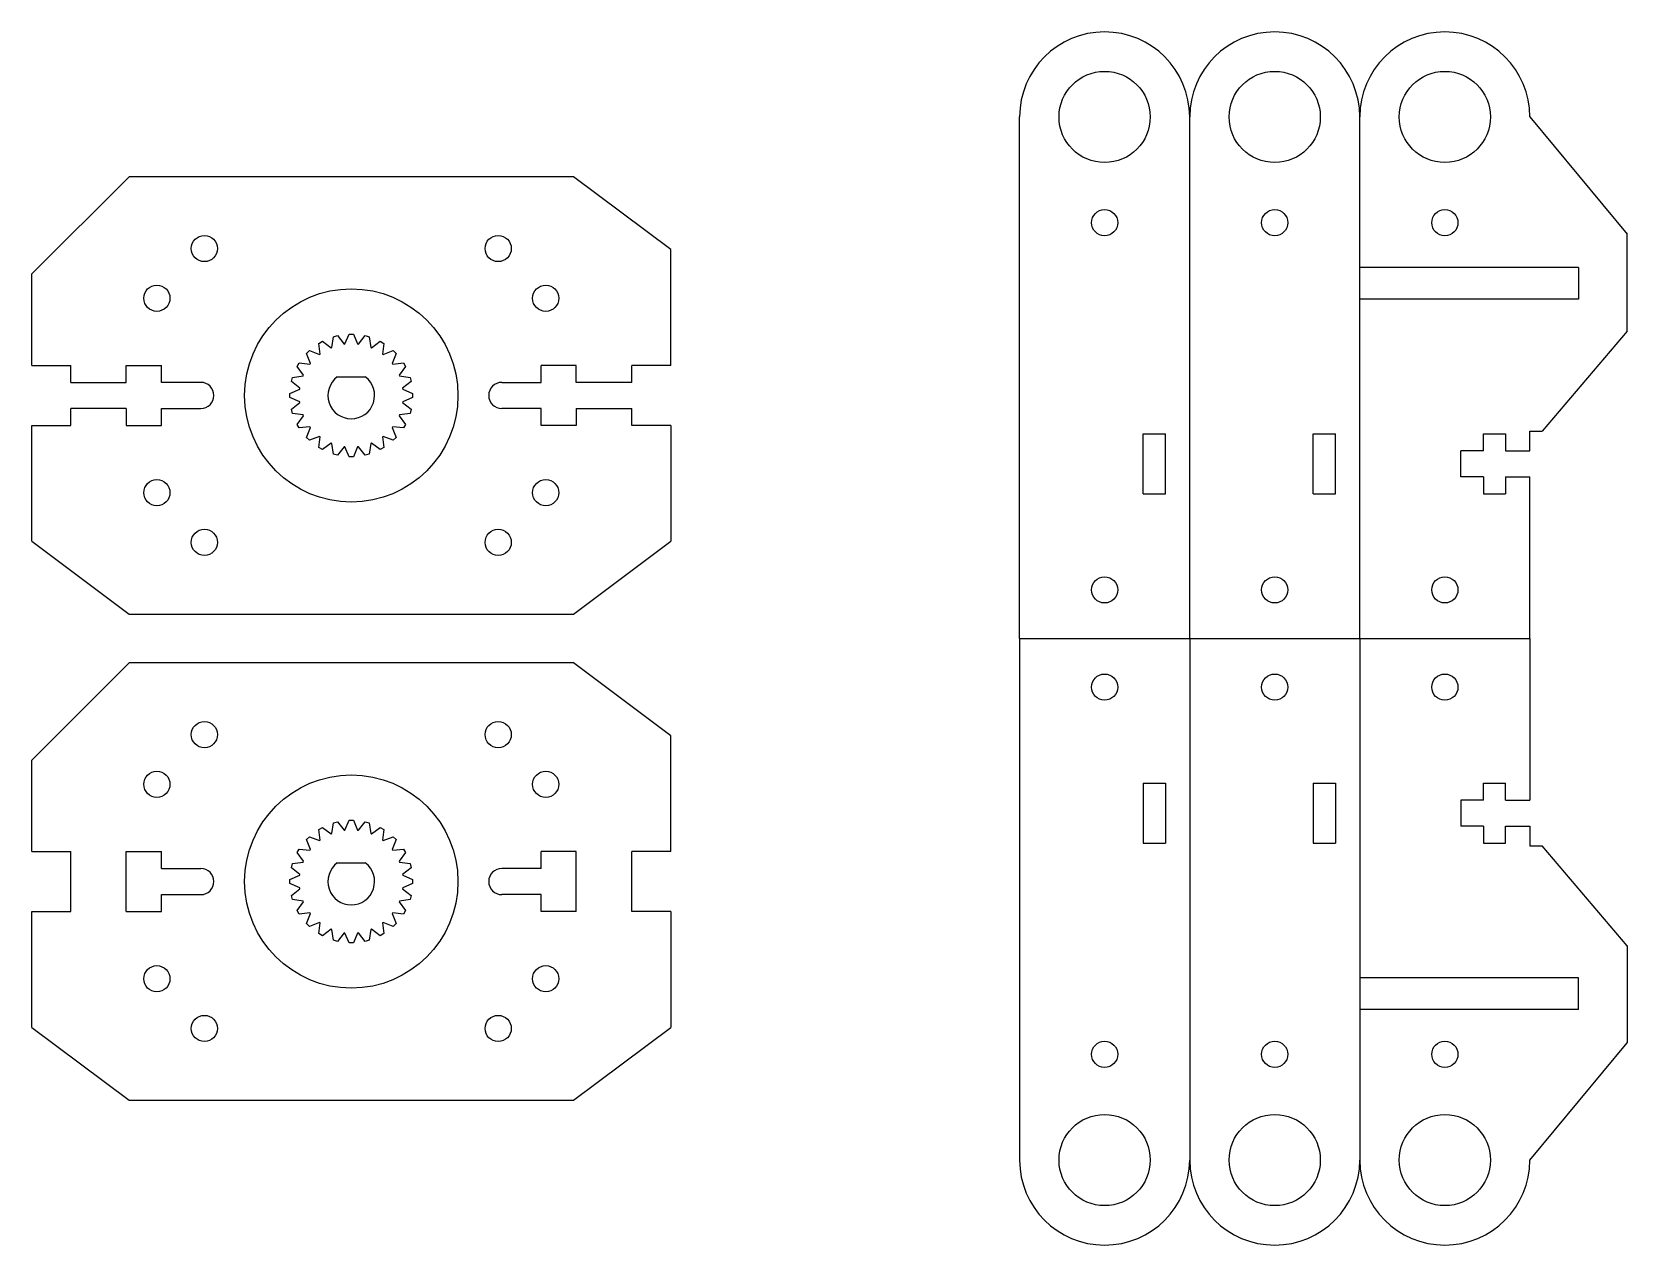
# Model space of a CAD drawing. Header units: inches. Extents: x 0.69 to 7.25, y 0.5 to 5.5.
import ezdxf

# ---------------------------------------------------------------- set-up
doc = ezdxf.new("R2010")
doc.units = ezdxf.units.IN
doc.header["$MEASUREMENT"] = 0
doc.layers.get('0').update_dxf_attribs({"lineweight": 25, "true_color": 0xffffff})

msp = doc.modelspace()

# ---------------------------------------------------------------- linework, layer by layer
at = {"color": 7, "true_color": 0x000000}
for p, q in [((4.75, 3), (4.75, 5.1459)), ((5.45, 3), (5.45, 5.1459)), ((6.15, 3), (6.15, 5.1459)), ((6.85, 5.1459), (7.25, 4.6641)), ((7.25, 4.2641), (7.25, 4.6641)), ((1.8715, 4.1703), (1.8663, 4.2143)), ((1.8812, 4.2229), (1.9168, 4.1965)), ((1.9199, 4.1978), (1.9263, 4.2416)), ((1.943, 4.2461), (1.9705, 4.2113)), ((1.9738, 4.2118), (1.9914, 4.2524)), ((2.0086, 4.2524), (2.0262, 4.2118)), ((2.0295, 4.2113), (2.057, 4.2461)), ((2.0737, 4.2416), (2.0801, 4.1978)), ((2.0832, 4.1965), (2.1188, 4.2229)), ((2.1337, 4.2143), (2.1285, 4.1703)), ((7.25, 4.2641), (6.9, 3.8525)), ((1.8318, 4.1312), (1.8154, 4.1724)), ((1.8276, 4.1846), (1.8688, 4.1682)), ((2.1312, 4.1682), (2.1724, 4.1846)), ((2.1846, 4.1724), (2.1682, 4.1312)), ((1.7584, 4.0737), (1.8022, 4.0801)), ((1.8035, 4.0832), (1.7771, 4.1188)), ((1.7857, 4.1337), (1.8297, 4.1285)), ((2.1703, 4.1285), (2.2143, 4.1337)), ((2.2229, 4.1188), (2.1965, 4.0832)), ((2.1978, 4.0801), (2.2416, 4.0737)), ((1.7476, 4.0086), (1.7882, 4.0262)), ((1.7887, 4.0295), (1.7539, 4.057)), ((2.2461, 4.057), (2.2113, 4.0295)), ((2.2118, 4.0262), (2.2524, 4.0086)), ((1.7882, 3.9738), (1.7476, 3.9914)), ((1.7539, 3.943), (1.7887, 3.9705)), ((2.2113, 3.9705), (2.2461, 3.943)), ((2.2524, 3.9914), (2.2118, 3.9738)), ((1.8022, 3.9199), (1.7584, 3.9263)), ((1.7771, 3.8812), (1.8035, 3.9168)), ((2.1965, 3.9168), (2.2229, 3.8812)), ((2.2416, 3.9263), (2.1978, 3.9199)), ((1.8297, 3.8715), (1.7857, 3.8663)), ((1.8154, 3.8276), (1.8318, 3.8688)), ((1.8688, 3.8318), (1.8276, 3.8154)), ((1.8663, 3.7857), (1.8715, 3.8297)), ((2.1285, 3.8297), (2.1337, 3.7857)), ((2.1724, 3.8154), (2.1312, 3.8318)), ((2.1682, 3.8688), (2.1846, 3.8276)), ((2.2143, 3.8663), (2.1703, 3.8715)), ((6.6585, 3.8417), (6.75, 3.8417)), ((6.6585, 3.7723), (6.6585, 3.8417)), ((6.75, 3.8417), (6.75, 3.7723)), ((6.85, 3.7723), (6.85, 3.8525)), ((6.85, 3.8525), (6.9, 3.8525)), ((1.9168, 3.8035), (1.8812, 3.7771)), ((1.9263, 3.7584), (1.9199, 3.8022)), ((1.9705, 3.7887), (1.943, 3.7539)), ((1.9914, 3.7476), (1.9738, 3.7882)), ((2.0262, 3.7882), (2.0086, 3.7476)), ((2.057, 3.7539), (2.0295, 3.7887)), ((2.0801, 3.8022), (2.0737, 3.7584)), ((2.1188, 3.7771), (2.0832, 3.8035)), ((6.6585, 3.7723), (6.5663, 3.7723)), ((6.5663, 3.6646), (6.5663, 3.7723)), ((6.75, 3.7723), (6.85, 3.7723)), ((6.6585, 3.6646), (6.5663, 3.6646)), ((6.6585, 3.6646), (6.6585, 3.5952)), ((6.75, 3.6646), (6.85, 3.6646)), ((6.75, 3.6646), (6.75, 3.5952)), ((6.85, 3), (6.85, 3.6646)), ((6.6585, 3.5952), (6.75, 3.5952)), ((4.75, 3), (4.75, 0.8541)), ((4.75, 3), (6.85, 3)), ((5.45, 3), (5.45, 0.8541)), ((6.15, 3), (6.15, 0.8541)), ((6.85, 3), (6.85, 2.3354)), ((6.6585, 2.4048), (6.75, 2.4048)), ((6.6585, 2.3354), (6.6585, 2.4048)), ((6.75, 2.3354), (6.75, 2.4048)), ((6.6585, 2.3354), (6.5663, 2.3354)), ((6.5663, 2.3354), (6.5663, 2.2277)), ((6.75, 2.3354), (6.85, 2.3354)), ((1.9199, 2.1978), (1.9263, 2.2416)), ((1.943, 2.2461), (1.9705, 2.2113)), ((1.9738, 2.2118), (1.9914, 2.2524)), ((2.0086, 2.2524), (2.0262, 2.2118)), ((2.0295, 2.2113), (2.057, 2.2461)), ((2.0737, 2.2416), (2.0801, 2.1978)), ((1.8318, 2.1312), (1.8154, 2.1724)), ((1.8276, 2.1846), (1.8688, 2.1682)), ((1.8715, 2.1703), (1.8663, 2.2143)), ((1.8812, 2.2229), (1.9168, 2.1965)), ((2.0832, 2.1965), (2.1188, 2.2229)), ((2.1337, 2.2143), (2.1285, 2.1703)), ((2.1312, 2.1682), (2.1724, 2.1846)), ((2.1846, 2.1724), (2.1682, 2.1312)), ((6.6585, 2.2277), (6.5663, 2.2277)), ((6.6585, 2.2277), (6.6585, 2.1583)), ((6.75, 2.2277), (6.85, 2.2277)), ((6.75, 2.1583), (6.75, 2.2277)), ((6.85, 2.2277), (6.85, 2.1475)), ((1.8035, 2.0832), (1.7771, 2.1188)), ((1.7857, 2.1337), (1.8297, 2.1285)), ((2.1703, 2.1285), (2.2143, 2.1337)), ((2.2229, 2.1188), (2.1965, 2.0832)), ((6.6585, 2.1583), (6.75, 2.1583)), ((6.85, 2.1475), (6.9, 2.1475)), ((7.25, 1.7359), (6.9, 2.1475)), ((1.7887, 2.0295), (1.7539, 2.057)), ((1.7584, 2.0737), (1.8022, 2.0801)), ((2.1978, 2.0801), (2.2416, 2.0737)), ((2.2461, 2.057), (2.2113, 2.0295)), ((1.7476, 2.0086), (1.7882, 2.0262)), ((1.7882, 1.9738), (1.7476, 1.9914)), ((1.7539, 1.943), (1.7887, 1.9705)), ((2.2113, 1.9705), (2.2461, 1.943)), ((2.2118, 2.0262), (2.2524, 2.0086)), ((2.2524, 1.9914), (2.2118, 1.9738)), ((1.8022, 1.9199), (1.7584, 1.9263)), ((1.7771, 1.8812), (1.8035, 1.9168)), ((2.1965, 1.9168), (2.2229, 1.8812)), ((2.2416, 1.9263), (2.1978, 1.9199)), ((1.8297, 1.8715), (1.7857, 1.8663)), ((1.8154, 1.8276), (1.8318, 1.8688)), ((2.1682, 1.8688), (2.1846, 1.8276)), ((2.2143, 1.8663), (2.1703, 1.8715)), ((1.8688, 1.8318), (1.8276, 1.8154)), ((1.8663, 1.7857), (1.8715, 1.8297)), ((1.9168, 1.8035), (1.8812, 1.7771)), ((1.9263, 1.7584), (1.9199, 1.8022)), ((1.9705, 1.7887), (1.943, 1.7539)), ((1.9914, 1.7476), (1.9738, 1.7882)), ((2.0262, 1.7882), (2.0086, 1.7476)), ((2.057, 1.7539), (2.0295, 1.7887)), ((2.0801, 1.8022), (2.0737, 1.7584)), ((2.1188, 1.7771), (2.0832, 1.8035)), ((2.1285, 1.8297), (2.1337, 1.7857)), ((2.1724, 1.8154), (2.1312, 1.8318)), ((7.25, 1.7359), (7.25, 1.3359)), ((6.85, 0.8541), (7.25, 1.3359))]:
    msp.add_line(p, q, dxfattribs=at)
for p, q in [((1.0857, 4.9), (0.6857, 4.5)), ((2.9143, 4.9), (1.0857, 4.9)), ((3.3143, 4.6), (2.9143, 4.9)), ((3.3143, 4.1232), (3.3143, 4.6)), ((0.6857, 4.1232), (0.6857, 4.5)), ((1.8663, 4.2143), (1.8812, 4.2229)), ((1.9263, 4.2416), (1.943, 4.2461)), ((1.9705, 4.2113), (1.9738, 4.2118)), ((1.9914, 4.2524), (2.0086, 4.2524)), ((2.0262, 4.2118), (2.0295, 4.2113)), ((2.057, 4.2461), (2.0737, 4.2416)), ((2.1188, 4.2229), (2.1337, 4.2143)), ((1.8154, 4.1724), (1.8276, 4.1846)), ((1.8688, 4.1682), (1.8715, 4.1703)), ((1.9168, 4.1965), (1.9199, 4.1978)), ((2.0801, 4.1978), (2.0832, 4.1965)), ((2.1285, 4.1703), (2.1312, 4.1682)), ((2.1724, 4.1846), (2.1846, 4.1724)), ((1.074, 4.0539), (1.074, 4.1232)), ((1.7539, 4.057), (1.7584, 4.0737)), ((1.7771, 4.1188), (1.7857, 4.1337)), ((1.8022, 4.0801), (1.8035, 4.0832)), ((1.8297, 4.1285), (1.8318, 4.1312)), ((2.1682, 4.1312), (2.1703, 4.1285)), ((2.1965, 4.0832), (2.1978, 4.0801)), ((2.2143, 4.1337), (2.2229, 4.1188)), ((2.2416, 4.0737), (2.2461, 4.057)), ((2.926, 4.0539), (2.926, 4.1232)), ((0.8457, 4.0539), (1.074, 4.0539)), ((1.7476, 3.9914), (1.7476, 4.0086)), ((1.7882, 4.0262), (1.7887, 4.0295)), ((2.2113, 4.0295), (2.2118, 4.0262)), ((2.2524, 4.0086), (2.2524, 3.9914)), ((3.1542, 4.0539), (2.926, 4.0539)), ((1.074, 3.9461), (0.8457, 3.9461)), ((1.074, 3.9461), (1.074, 3.8767)), ((1.7584, 3.9263), (1.7539, 3.943)), ((1.7887, 3.9705), (1.7882, 3.9738)), ((2.2118, 3.9738), (2.2113, 3.9705)), ((2.2461, 3.943), (2.2416, 3.9263)), ((2.926, 3.9461), (3.1542, 3.9461)), ((2.926, 3.9461), (2.926, 3.8767)), ((0.6857, 3.4), (0.6857, 3.8767)), ((1.7857, 3.8663), (1.7771, 3.8812)), ((1.8035, 3.9168), (1.8022, 3.9199)), ((2.1978, 3.9199), (2.1965, 3.9168)), ((2.2229, 3.8812), (2.2143, 3.8663)), ((3.3143, 3.8767), (3.3143, 3.4)), ((1.8276, 3.8154), (1.8154, 3.8276)), ((1.8318, 3.8688), (1.8297, 3.8715)), ((1.8715, 3.8297), (1.8688, 3.8318)), ((2.1312, 3.8318), (2.1285, 3.8297)), ((2.1703, 3.8715), (2.1682, 3.8688)), ((2.1846, 3.8276), (2.1724, 3.8154)), ((1.8812, 3.7771), (1.8663, 3.7857)), ((1.9199, 3.8022), (1.9168, 3.8035)), ((1.943, 3.7539), (1.9263, 3.7584)), ((1.9738, 3.7882), (1.9705, 3.7887)), ((2.0086, 3.7476), (1.9914, 3.7476)), ((2.0295, 3.7887), (2.0262, 3.7882)), ((2.0737, 3.7584), (2.057, 3.7539)), ((2.0832, 3.8035), (2.0801, 3.8022)), ((2.1337, 3.7857), (2.1188, 3.7771)), ((0.6857, 3.4), (1.0857, 3.1)), ((2.9143, 3.1), (3.3143, 3.4)), ((1.0857, 3.1), (2.9143, 3.1)), ((1.0857, 2.9), (0.6857, 2.5)), ((2.9143, 2.9), (1.0857, 2.9)), ((3.3143, 2.6), (2.9143, 2.9)), ((3.3143, 2.1232), (3.3143, 2.6)), ((0.6857, 2.1232), (0.6857, 2.5)), ((1.9263, 2.2416), (1.943, 2.2461)), ((1.9914, 2.2524), (2.0086, 2.2524)), ((2.057, 2.2461), (2.0737, 2.2416)), ((1.8154, 2.1724), (1.8276, 2.1846)), ((1.8663, 2.2143), (1.8812, 2.2229)), ((1.8688, 2.1682), (1.8715, 2.1703)), ((1.9168, 2.1965), (1.9199, 2.1978)), ((1.9705, 2.2113), (1.9738, 2.2118)), ((2.0262, 2.2118), (2.0295, 2.2113)), ((2.0801, 2.1978), (2.0832, 2.1965)), ((2.1188, 2.2229), (2.1337, 2.2143)), ((2.1285, 2.1703), (2.1312, 2.1682)), ((2.1724, 2.1846), (2.1846, 2.1724)), ((1.7771, 2.1188), (1.7857, 2.1337)), ((1.8297, 2.1285), (1.8318, 2.1312)), ((2.1682, 2.1312), (2.1703, 2.1285)), ((2.2143, 2.1337), (2.2229, 2.1188)), ((1.7539, 2.057), (1.7584, 2.0737)), ((1.8022, 2.0801), (1.8035, 2.0832)), ((2.1965, 2.0832), (2.1978, 2.0801)), ((2.2416, 2.0737), (2.2461, 2.057)), ((1.7476, 1.9914), (1.7476, 2.0086)), ((1.7882, 2.0262), (1.7887, 2.0295)), ((1.7887, 1.9705), (1.7882, 1.9738)), ((2.2113, 2.0295), (2.2118, 2.0262)), ((2.2118, 1.9738), (2.2113, 1.9705)), ((2.2524, 2.0086), (2.2524, 1.9914)), ((1.7584, 1.9263), (1.7539, 1.943)), ((1.8035, 1.9168), (1.8022, 1.9199)), ((2.1978, 1.9199), (2.1965, 1.9168)), ((2.2461, 1.943), (2.2416, 1.9263)), ((0.6857, 1.4), (0.6857, 1.8767)), ((1.7857, 1.8663), (1.7771, 1.8812)), ((1.8318, 1.8688), (1.8297, 1.8715)), ((2.1703, 1.8715), (2.1682, 1.8688)), ((2.2229, 1.8812), (2.2143, 1.8663)), ((3.3143, 1.8767), (3.3143, 1.4)), ((1.8276, 1.8154), (1.8154, 1.8276)), ((1.8812, 1.7771), (1.8663, 1.7857)), ((1.8715, 1.8297), (1.8688, 1.8318)), ((1.9199, 1.8022), (1.9168, 1.8035)), ((1.9738, 1.7882), (1.9705, 1.7887)), ((2.0295, 1.7887), (2.0262, 1.7882)), ((2.0832, 1.8035), (2.0801, 1.8022)), ((2.1337, 1.7857), (2.1188, 1.7771)), ((2.1312, 1.8318), (2.1285, 1.8297)), ((2.1846, 1.8276), (2.1724, 1.8154)), ((1.943, 1.7539), (1.9263, 1.7584)), ((2.0086, 1.7476), (1.9914, 1.7476)), ((2.0737, 1.7584), (2.057, 1.7539)), ((0.6857, 1.4), (1.0857, 1.1)), ((2.9143, 1.1), (3.3143, 1.4)), ((3.3143, 1.4), (3.3143, 1.4)), ((1.0857, 1.1), (2.9143, 1.1))]:
    msp.add_line(p, q)
at = {"color": 3, "true_color": 0x00ff00}
for p, q in [((7.05, 4.5259), (6.15, 4.5259)), ((7.05, 4.5259), (7.05, 4.3959)), ((7.05, 4.3959), (6.15, 4.3959)), ((1.9424, 4.0768), (2.0576, 4.0768)), ((5.2585, 3.5952), (5.2585, 3.8417)), ((5.2585, 3.8417), (5.35, 3.8417)), ((5.35, 3.5952), (5.35, 3.8417)), ((5.9585, 3.5952), (5.9585, 3.8417)), ((5.9585, 3.8417), (6.05, 3.8417)), ((6.05, 3.5952), (6.05, 3.8417)), ((5.2585, 3.5952), (5.35, 3.5952)), ((5.9585, 3.5952), (6.05, 3.5952)), ((5.2585, 2.4048), (5.2585, 2.1583)), ((5.2585, 2.4048), (5.35, 2.4048)), ((5.35, 2.4048), (5.35, 2.1583)), ((5.9585, 2.4048), (5.9585, 2.1583)), ((5.9585, 2.4048), (6.05, 2.4048)), ((6.05, 2.4048), (6.05, 2.1583)), ((1.074, 2.1232), (1.219, 2.1232)), ((1.074, 1.8767), (1.074, 2.1232)), ((1.219, 2.0539), (1.219, 2.1232)), ((2.781, 2.0539), (2.781, 2.1232)), ((2.926, 2.1232), (2.781, 2.1232)), ((2.926, 1.8767), (2.926, 2.1232)), ((5.2585, 2.1583), (5.35, 2.1583)), ((5.9585, 2.1583), (6.05, 2.1583)), ((1.219, 2.0539), (1.3807, 2.0539)), ((1.9424, 2.0768), (2.0576, 2.0768)), ((2.781, 2.0539), (2.6193, 2.0539)), ((1.219, 1.8767), (1.219, 1.9461)), ((1.219, 1.9461), (1.3807, 1.9461)), ((2.781, 1.9461), (2.6193, 1.9461)), ((2.781, 1.8767), (2.781, 1.9461)), ((1.074, 1.8767), (1.219, 1.8767)), ((2.926, 1.8767), (2.781, 1.8767)), ((7.05, 1.6041), (6.15, 1.6041)), ((7.05, 1.4741), (7.05, 1.6041)), ((7.05, 1.4741), (6.15, 1.4741))]:
    msp.add_line(p, q, dxfattribs=at)
at = {"color": 7, "true_color": 0xffffff}
for p, q in [((0.6857, 4.1232), (0.8457, 4.1232)), ((0.8457, 4.0539), (0.8457, 4.1232)), ((1.074, 4.1232), (1.219, 4.1232)), ((1.219, 4.0539), (1.219, 4.1232)), ((2.781, 4.0539), (2.781, 4.1232)), ((2.926, 4.1232), (2.781, 4.1232)), ((3.1542, 4.0539), (3.1542, 4.1232)), ((3.3143, 4.1232), (3.1542, 4.1232)), ((1.3807, 4.0539), (1.219, 4.0539)), ((2.6193, 4.0539), (2.781, 4.0539)), ((0.8457, 3.8767), (0.8457, 3.9461)), ((1.219, 3.8767), (1.219, 3.9461)), ((1.219, 3.9461), (1.3807, 3.9461)), ((2.781, 3.9461), (2.6193, 3.9461)), ((2.781, 3.8767), (2.781, 3.9461)), ((3.1542, 3.8767), (3.1542, 3.9461)), ((0.6857, 3.8767), (0.8457, 3.8767)), ((1.074, 3.8767), (1.219, 3.8767)), ((2.926, 3.8767), (2.781, 3.8767)), ((3.3143, 3.8767), (3.1542, 3.8767)), ((0.6857, 2.1232), (0.8457, 2.1232)), ((0.8457, 1.8767), (0.8457, 2.1232)), ((3.1542, 1.8767), (3.1542, 2.1232)), ((3.3143, 2.1232), (3.1542, 2.1232)), ((0.6857, 1.8767), (0.8457, 1.8767)), ((3.3143, 1.8767), (3.1542, 1.8767))]:
    msp.add_line(p, q, dxfattribs=at)
at = {"color": 3, "true_color": 0x00ff00}
for centre, radius in [((5.1, 5.1459), 0.1875), ((5.8, 5.1459), 0.1875), ((6.5, 5.1459), 0.1875), ((5.1, 4.7109), 0.0539), ((5.8, 4.7109), 0.0539), ((6.5, 4.7109), 0.0539), ((1.3955, 4.6045), 0.0539), ((2.6045, 4.6045), 0.0539), ((1.2, 4.4), 0.0539), ((2.8, 4.4), 0.0539), ((1.2, 3.6), 0.0539), ((2.8, 3.6), 0.0539), ((1.3955, 3.3955), 0.0539), ((2.6045, 3.3955), 0.0539), ((5.1, 3.2), 0.0539), ((5.8, 3.2), 0.0539), ((6.5, 3.2), 0.0539), ((5.1, 2.8), 0.0539), ((5.8, 2.8), 0.0539), ((6.5, 2.8), 0.0539), ((1.3955, 2.6045), 0.0539), ((2.6045, 2.6045), 0.0539), ((1.2, 2.4), 0.0539), ((2.8, 2.4), 0.0539), ((1.2, 1.6), 0.0539), ((2.8, 1.6), 0.0539), ((1.3955, 1.3955), 0.0539), ((2.6045, 1.3955), 0.0539), ((5.1, 1.2891), 0.0539), ((5.8, 1.2891), 0.0539), ((6.5, 1.2891), 0.0539), ((5.1, 0.8541), 0.1875), ((5.8, 0.8541), 0.1875), ((6.5, 0.8541), 0.1875)]:
    msp.add_circle(centre, radius, dxfattribs=at)
at = {"color": 14, "true_color": 0x800000}
for centre in [(2, 4), (2, 2)]:
    msp.add_circle(centre, 0.4388, dxfattribs=at)
at = {"color": 7, "true_color": 0x000000}
for centre, start, end in [((5.1, 5.1459), 0, 180), ((5.8, 5.1459), 0, 180), ((6.5, 5.1459), 0, 180), ((5.1, 0.8541), 180, 0), ((5.8, 0.8541), 180, 0), ((6.5, 0.8541), 180, 0)]:
    msp.add_arc(centre, 0.35, start, end, dxfattribs=at)
at = {"color": 3, "true_color": 0x00ff00}
for centre, radius, start, end in [((2, 4), 0.096, 126.8699, 53.1301), ((1.3807, 2), 0.0539, 270, 90), ((2, 2), 0.096, 126.8699, 53.1301), ((2.6193, 2), 0.0539, 90, 270)]:
    msp.add_arc(centre, radius, start, end, dxfattribs=at)
at = {"color": 7, "true_color": 0xffffff}
for centre, start, end in [((1.3807, 4), 270, 90), ((2.6193, 4), 90, 270)]:
    msp.add_arc(centre, 0.0539, start, end, dxfattribs=at)

doc.saveas('drawing.dxf')
